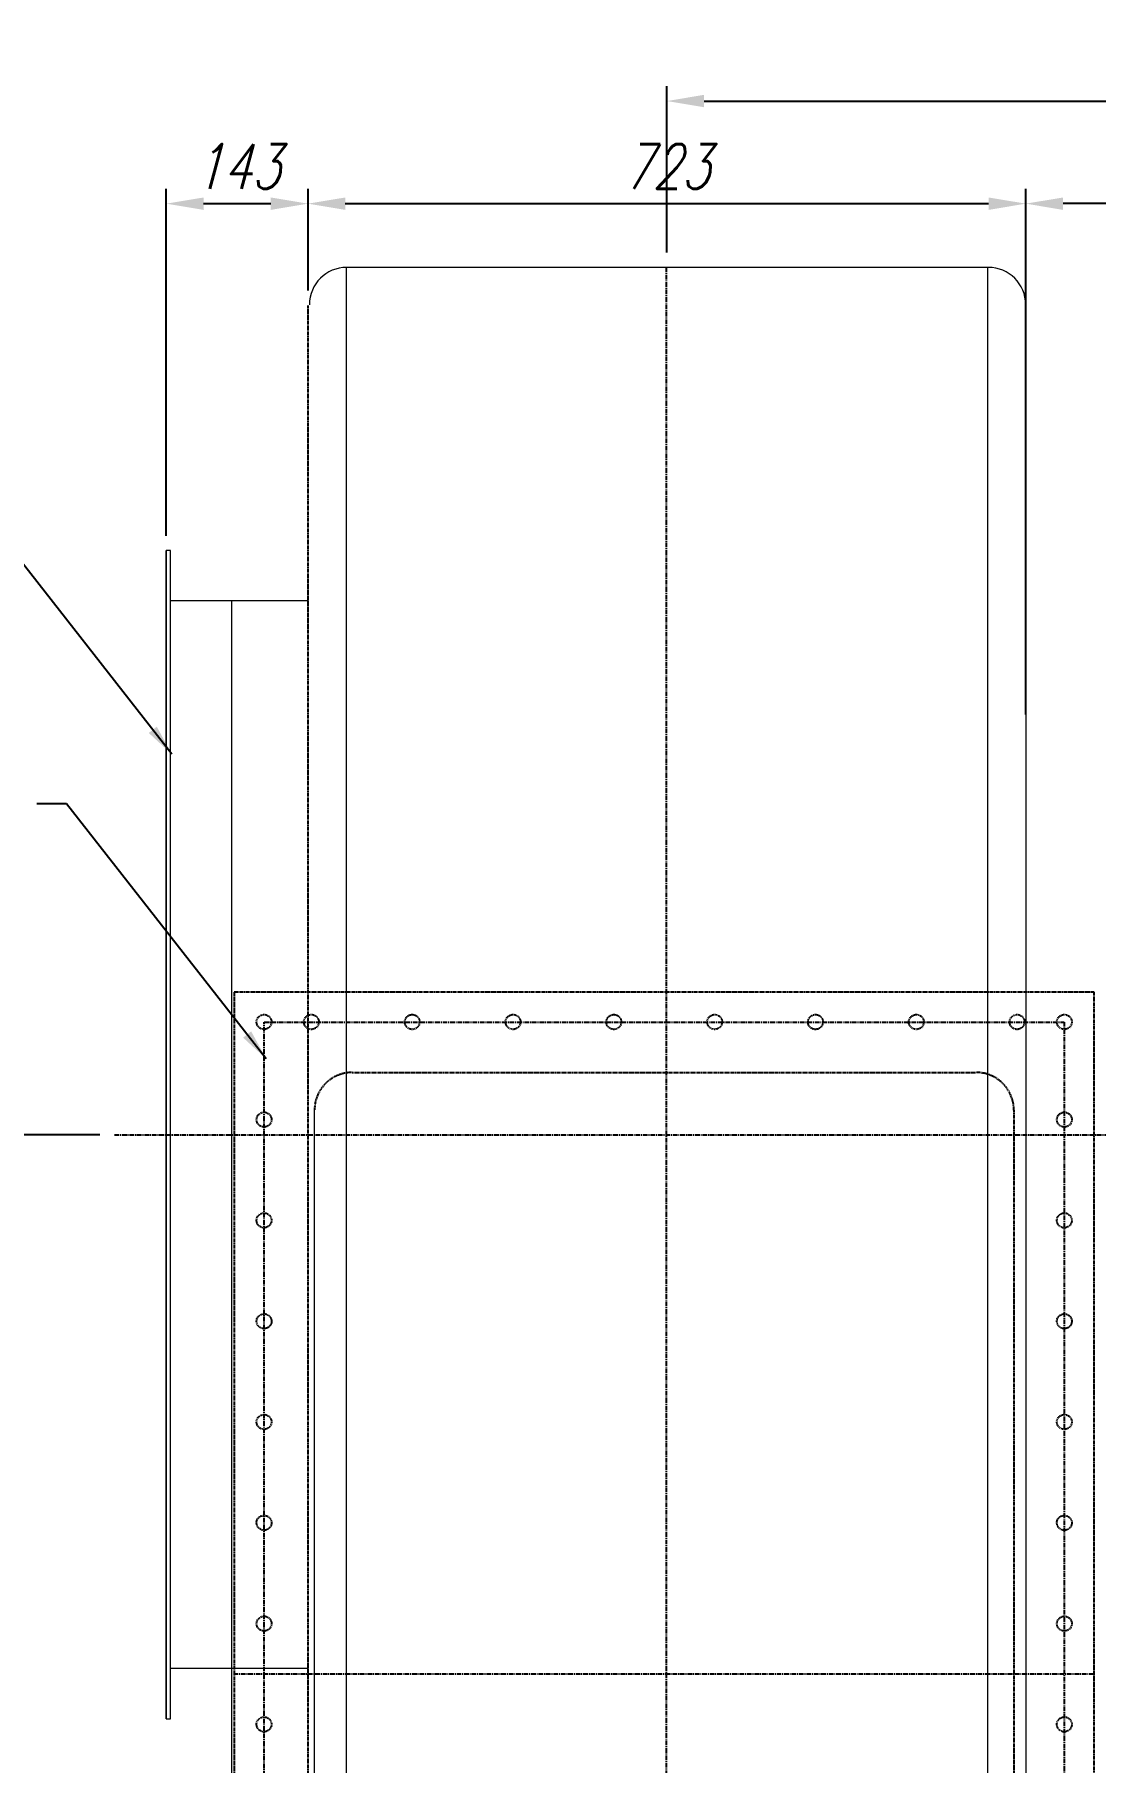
# Model space of a CAD drawing. Header units: millimetres. Extents: x 14484 to 44106, y -7531 to -758.
# Drawn here: x 18086 to 19155, y -2509 to -768 of the extents above; entities that cross this region are included whole.
import ezdxf

# ---------------------------------------------------------------- set-up
doc = ezdxf.new("R2010")
doc.units = ezdxf.units.MM
doc.header["$LTSCALE"] = 15
doc.linetypes.add('CENTER', pattern=[2, 1.25, -0.25, 0.25, -0.25])
doc.linetypes.add('HIDDEN', pattern=[9.525, 6.35, -3.175])
doc.layers.add('IA-DIBUJO', color=3, linetype='Continuous', lineweight=30)
for name, color, linetype in [('IA-DIM', 7, 'Continuous'), ('IA-EJES', 4, 'CENTER'), ('IA-SEGM', 1, 'HIDDEN'), ('IA-TEXT', 2, 'Continuous')]:
    doc.layers.add(name, color=color, linetype=linetype)
doc.styles.add('ING-AMB', font='romans.shx', dxfattribs={"width": 0.75, "oblique": 15})
doc.dimstyles.new('ING-AMB 12.5', dxfattribs={"dimscale": 12.5, "dimtxt": 3, "dimasz": 2.5, "dimexe": 1, "dimexo": 1, "dimgap": 1, "dimtad": 1, "dimdec": 0, "dimzin": 0, "dimdsep": 46, "dimtxsty": 'ING-AMB', "dimcen": 0.1, "dimclrd": 7, "dimclre": 7, "dimclrt": 2, "dimadec": 0, "dimazin": 0, "dimtfac": 1, "dimtdec": 0, "dimtmove": 0, "dimatfit": 3, "dimfxl": 1, "dimtolj": 1, "dimtzin": 0, "dimarcsym": 0})
doc.dimstyles.new('ING-AMB 15', dxfattribs={"dimscale": 15, "dimtxt": 3, "dimasz": 2.5, "dimexe": 1, "dimexo": 1, "dimgap": 1, "dimtad": 1, "dimdec": 0, "dimzin": 0, "dimdsep": 46, "dimtxsty": 'ING-AMB', "dimcen": 0.1, "dimclrd": 7, "dimclre": 7, "dimclrt": 2, "dimadec": 0, "dimazin": 0, "dimtfac": 1, "dimtdec": 0, "dimtmove": 0, "dimatfit": 0, "dimfxl": 1.25, "dimtolj": 1, "dimtzin": 0, "dimarcsym": 1})

# ---------------------------------------------------------------- blocks, each defined once
blk = doc.blocks.new('*D32')
at = {"layer": 'Defpoints', "color": 0, "transparency": 16777216}
for p in [(18166.8, -1876.6), (17999.3, -3401.6), (18282.1, -3401.6)]:
    blk.add_point(p, dxfattribs=at)
at = {"layer": 'IA-DIM', "color": 7, "lineweight": -2, "transparency": 16777216}
for p, q in [((18151.8, -1876.6), (17984.3, -1876.6)), ((17999.3, -1914.1), (17999.3, -3364.1)), ((18267.1, -3401.6), (17984.3, -3401.6))]:
    blk.add_line(p, q, dxfattribs=at)
at = {"layer": 'IA-DIM', "color": 7, "transparency": 16777216}
for points in [[(17993.1, -1914.1), (18005.6, -1914.1), (17999.3, -1876.6)], [(17993.1, -3364.1), (18005.6, -3364.1), (17999.3, -3401.6)]]:
    blk.add_solid(points, dxfattribs=at)
at = {"layer": 'IA-DIM', "color": 2, "transparency": 16777216, "insert": (17961.8, -2639.1), "char_height": 45, "attachment_point": 5, "rotation": 90, "style": 'ING-AMB'}
blk.add_mtext('\\A1;1525', dxfattribs=at)
blk = doc.blocks.new('*D30')
at = {"layer": 'Defpoints', "color": 0, "transparency": 16777216}
for p in [(18361.7, -938), (18361.7, -1040.6), (18218.9, -1287.7)]:
    blk.add_point(p, dxfattribs=at)
at = {"layer": 'IA-DIM', "color": 7, "lineweight": -2, "transparency": 16777216}
for p, q in [((18218.9, -1272.7), (18218.9, -923)), ((18361.7, -1025.6), (18361.7, -923)), ((18256.4, -938), (18324.2, -938))]:
    blk.add_line(p, q, dxfattribs=at)
at = {"layer": 'IA-DIM', "color": 7, "transparency": 16777216}
for points in [[(18256.4, -931.8), (18256.4, -944.3), (18218.9, -938)], [(18324.2, -931.8), (18324.2, -944.3), (18361.7, -938)]]:
    blk.add_solid(points, dxfattribs=at)
at = {"layer": 'IA-DIM', "color": 2, "transparency": 16777216, "insert": (18290.3, -900.5), "char_height": 45, "attachment_point": 5, "style": 'ING-AMB'}
blk.add_mtext('\\A1;143', dxfattribs=at)
blk = doc.blocks.new('*D29')
at = {"layer": 'Defpoints', "color": 0, "transparency": 16777216}
for p in [(19085.1, -938), (18361.7, -1040.6), (19085.1, -1062.3)]:
    blk.add_point(p, dxfattribs=at)
at = {"layer": 'IA-DIM', "color": 7, "lineweight": -2, "transparency": 16777216}
for p, q in [((18361.7, -1025.6), (18361.7, -923)), ((19085.1, -1047.3), (19085.1, -923)), ((18399.2, -938), (19047.6, -938))]:
    blk.add_line(p, q, dxfattribs=at)
at = {"layer": 'IA-DIM', "color": 7, "transparency": 16777216}
for points in [[(18399.2, -931.8), (18399.2, -944.3), (18361.7, -938)], [(19047.6, -931.8), (19047.6, -944.3), (19085.1, -938)]]:
    blk.add_solid(points, dxfattribs=at)
at = {"layer": 'IA-DIM', "color": 2, "transparency": 16777216, "insert": (18723.4, -900.5), "char_height": 45, "attachment_point": 5, "style": 'ING-AMB'}
blk.add_mtext('\\A1;723', dxfattribs=at)
blk = doc.blocks.new('*D27')
at = {"layer": 'Defpoints', "color": 0, "transparency": 16777216}
for p in [(19085.1, -938), (19085.1, -1467.8), (20972.9, -2155.2)]:
    blk.add_point(p, dxfattribs=at)
at = {"layer": 'IA-DIM', "color": 7, "lineweight": -2, "transparency": 16777216}
for p, q in [((19085.1, -1452.8), (19085.1, -923)), ((20972.9, -2140.2), (20972.9, -923)), ((20935.4, -938), (19122.6, -938))]:
    blk.add_line(p, q, dxfattribs=at)
at = {"layer": 'IA-DIM', "color": 7, "transparency": 16777216}
for points in [[(19122.6, -931.8), (19122.6, -944.3), (19085.1, -938)], [(20935.4, -931.8), (20935.4, -944.3), (20972.9, -938)]]:
    blk.add_solid(points, dxfattribs=at)
at = {"layer": 'IA-DIM', "color": 2, "transparency": 16777216, "insert": (20029, -900.5), "char_height": 45, "attachment_point": 5, "style": 'ING-AMB'}
blk.add_mtext('\\A1;1888', dxfattribs=at)
blk = doc.blocks.new('*D33')
at = {"layer": 'Defpoints', "color": 0, "transparency": 16777216}
for p in [(21038.4, -834.6), (18723.4, -1002.2), (21038.4, -1681.3)]:
    blk.add_point(p, dxfattribs=at)
at = {"layer": 'IA-DIM', "color": 7, "lineweight": -2, "transparency": 16777216}
for p, q in [((18723.4, -987.2), (18723.4, -819.6)), ((18760.9, -834.6), (21000.9, -834.6)), ((21038.4, -1666.3), (21038.4, -819.6))]:
    blk.add_line(p, q, dxfattribs=at)
at = {"layer": 'IA-DIM', "color": 7, "transparency": 16777216}
for points in [[(18760.9, -828.3), (18760.9, -840.8), (18723.4, -834.6)], [(21000.9, -828.3), (21000.9, -840.8), (21038.4, -834.6)]]:
    blk.add_solid(points, dxfattribs=at)
at = {"layer": 'IA-DIM', "color": 2, "transparency": 16777216, "insert": (19880.9, -797.1), "char_height": 45, "attachment_point": 5, "style": 'ING-AMB'}
blk.add_mtext('\\A1;2315', dxfattribs=at)

msp = doc.modelspace()

# ---------------------------------------------------------------- linework, layer by layer
at = {"layer": 'IA-DIBUJO', "lineweight": 0}
msp.add_line((18368.2, -2988.5), (18368.2, -1851.8), dxfattribs=at)
for points in [[(19046.7, -3026.9), (19046.7, -1002.2), (18400.1, -1002.2), (18400.1, -3026.9)], [(19085.1, -1040.6), (19085.1, -3026.9)], [(18218.9, -1287.7), (18218.9, -1287.7)], [(18218.9, -1338.5), (18218.9, -2414.6)], [(18218.9, -1338.5), (18218.9, -1338.5)], [(18361.7, -1338.5), (18223.1, -1338.5)], [(18291.7, -3172.4), (18284.8, -3172.4), (18284.8, -3162.8), (18284.8, -1338.5)], [(18218.9, -2414.6), (18218.9, -2414.6)], [(18361.7, -2414.6), (18223.1, -2414.6)], [(18218.9, -2465.4), (18218.9, -2465.4)]]:
    msp.add_lwpolyline(points, dxfattribs=at)
at = {"layer": 'IA-DIBUJO', "color": 2, "lineweight": 0}
for points in [[(18223.1, -2465.4), (18223.1, -1287.7), (18218.9, -1287.7), (18218.9, -2465.4)], [(18218.9, -2465.4), (18218.9, -1287.7)]]:
    msp.add_lwpolyline(points, close=True, dxfattribs=at)
at = {"layer": 'IA-DIBUJO', "lineweight": 0}
for centre, start, end in [((18400.8, -1039.9), 90, 180), ((19047.3, -1039.9), 0, 90)]:
    msp.add_arc(centre, 37.7, start, end, dxfattribs=at)
at = {"layer": 'IA-EJES', "ltscale": 0.25}
for points in [[(18722.7, -1002.2), (18722.7, -3278.1)], [(18166.8, -1876.6), (21143.9, -1876.6)], [(19153.7, -2420.1), (18287.6, -2420.1)]]:
    msp.add_lwpolyline(points, dxfattribs=at)
msp.add_lwpolyline([(18317.4, -1762.9), (19123.9, -1762.9), (19123.9, -3077.4), (18317.4, -3077.4)], close=True, dxfattribs=at)
at = {"layer": 'IA-SEGM', "color": 1, "ltscale": 0.01}
for p, q in [((18287.3, -1732.8), (18287.3, -3107.5)), ((19154, -1732.8), (18287.3, -1732.8)), ((19154, -3107.5), (19154, -1732.8)), ((18406.3, -1813.7), (19035, -1813.7)), ((19073.1, -1851.8), (19073.1, -2988.5))]:
    msp.add_line(p, q, dxfattribs=at)
msp.add_lwpolyline([(18361.7, -3026.9), (18361.7, -1040.6)], dxfattribs=at)
for centre in [(18317.4, -1762.9), (18365.1, -1762.9), (18466.7, -1762.9), (18568.3, -1762.9), (18669.9, -1762.9), (18771.5, -1762.9), (18873.1, -1762.9), (18974.7, -1762.9), (19076.3, -1762.9), (19123.9, -1762.9), (18317.4, -1861.3), (19123.9, -1861.3), (18317.4, -1962.9), (19123.9, -1962.9), (18317.4, -2064.5), (19123.9, -2064.5), (18317.4, -2166.1), (19123.9, -2166.1), (18317.4, -2267.7), (19123.9, -2267.7), (18317.4, -2369.3), (19123.9, -2369.3), (18317.4, -2470.9), (19123.9, -2470.9)]:
    msp.add_circle(centre, 7.5, dxfattribs=at)
for centre, start, end in [((18406.3, -1851.8), 90, 180), ((19035, -1851.8), 0, 90)]:
    msp.add_arc(centre, 38.1, start, end, dxfattribs=at)

# ---------------------------------------------------------------- dimensions: what is measured, and where the dimension line sits
at = {"layer": 'IA-DIM', "color": 2}
for base, p1, p2, picture, middle in [((21038.4, -834.6), (18723.4, -1002.2), (21038.4, -1681.3), '*D33', (19880.9, -797.1)), ((18361.7, -938), (18218.9, -1287.7), (18361.7, -1040.6), '*D30', (18290.3, -900.5)), ((19085.1, -938), (18361.7, -1040.6), (19085.1, -1062.3), '*D29', (18723.4, -900.5)), ((19085.1, -938), (20972.9, -2155.2), (19085.1, -1467.8), '*D27', (20029, -900.5))]:
    dim = msp.add_linear_dim(base=base, p1=p1, p2=p2, dimstyle='ING-AMB 15', override={"dimpost": '\\X', "dimtmove": 1}, dxfattribs=at)
    dim.commit()
    dim.dimension.update_dxf_attribs({"geometry": picture, "text_midpoint": middle})
at = {"layer": 'IA-DIM', "color": 1}
dim = msp.add_linear_dim(base=(17999.3, -3401.6), p1=(18166.8, -1876.6), p2=(18282.1, -3401.6), angle=90, dimstyle='ING-AMB 15', override={"dimpost": '\\X'}, dxfattribs=at)
dim.commit()
dim.dimension.update_dxf_attribs({"geometry": '*D32', "text_midpoint": (17961.8, -2639.1)})

# ---------------------------------------------------------------- leaders
at = {"layer": 'IA-TEXT'}
for points in [[(18224.5, -1493), (18023.3, -1235.9), (17993.2, -1235.9)], [(18319.6, -1800.1), (18118.4, -1543), (18088.3, -1543)]]:
    msp.add_leader(points, dimstyle='ING-AMB 12.5', override={"dimgap": 1, "dimtad": 1}, dxfattribs=at)

doc.saveas('drawing.dxf')
